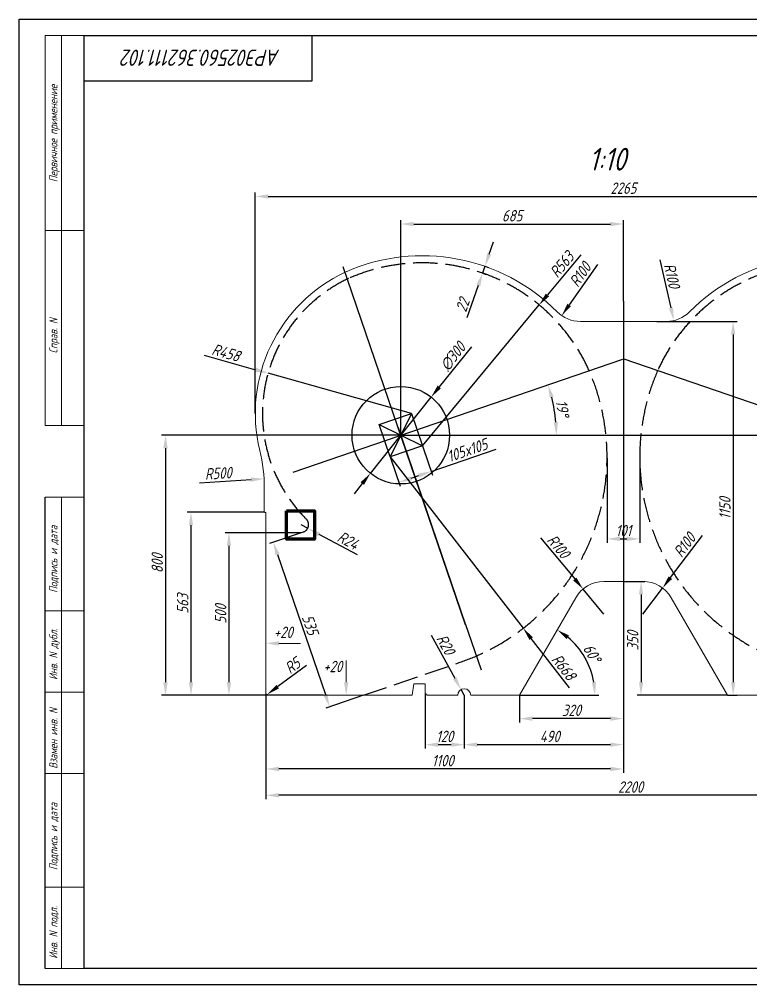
# Model space of a CAD drawing. Header units: millimetres. Extents: x 39382 to 343910, y -39675 to -15315.
# Drawn here: x 56617 to 58867, y -31477 to -28507 of the extents above; entities that cross this region are included whole.
import ezdxf
from ezdxf.enums import TextEntityAlignment as Align

# ---------------------------------------------------------------- set-up
doc = ezdxf.new("R2010")
doc.units = ezdxf.units.MM
doc.header["$PDSIZE"] = -1
for name, pattern in [('Dashed', [10, 7.5, -2.5]), ('K5LT32777', [0]), ('SLD-Сплошная', [0])]:
    doc.linetypes.add(name, pattern=pattern)
for name, color, linetype in [('Frame', 6, 'Continuous'), ('pen_025', 1, 'Continuous'), ('ОСНОВНАЯ_НАДПИСЬ', 7, 'SLD-Сплошная'), ('ЧЕРТЕЖ', 7, 'Continuous')]:
    doc.layers.add(name, color=color, linetype=linetype)
doc.styles.add('SLDTEXTSTYLE0', font='ГОСТ тип А наклонный.ttf')
doc.styles.get("Standard").update_dxf_attribs({"font": 'ГОСТ тип А наклонный.ttf'})
doc.styles.add('ГОСТ', font='ГОСТ тип А.ttf', dxfattribs={"oblique": 15})
doc.dimstyles.new('dim10', dxfattribs={"dimscale": 0.4, "dimtxt": 87.5, "dimasz": 100, "dimexe": 30, "dimexo": 0, "dimgap": 20, "dimtad": 1, "dimdec": 0, "dimdsep": 46, "dimtxsty": 'Standard', "dimcen": 5, "dimadec": 0, "dimazin": 0, "dimtfac": 1, "dimtdec": 0, "dimtmove": 0, "dimatfit": 3, "dimfxl": 1, "dimtolj": 1, "dimtzin": 0, "dimarcsym": 0})

# ---------------------------------------------------------------- blocks, each defined once
blk = doc.blocks.new('*D485')
at = {"color": 0, "lineweight": -2}
for p, q in [((57375.6, -30587), (57375.6, -30906.8)), ((59575.6, -30587), (59575.6, -30906.8)), ((59535.6, -30894.8), (57415.6, -30894.8))]:
    blk.add_line(p, q, dxfattribs=at)
at = {"color": 0, "lineweight": 100}
for points in [[(57415.6, -30888.1), (57415.6, -30901.4), (57375.6, -30894.8)], [(59535.6, -30888.1), (59535.6, -30901.4), (59575.6, -30894.8)]]:
    blk.add_solid(points, dxfattribs=at)
at = {"layer": 'Defpoints', "color": 0, "lineweight": 100}
for p in [(57375.6, -30587), (59575.6, -30587), (57375.6, -30894.8)]:
    blk.add_point(p, dxfattribs=at)
at = {"color": 0, "insert": (58497.6, -30869.3), "char_height": 35, "attachment_point": 5}
blk.add_mtext('\\A1;2200', dxfattribs=at)
blk = doc.blocks.new('*D489')
at = {"color": 0, "lineweight": -2}
for p, q in [((58475.6, -30237), (58541.8, -30237)), ((58529.8, -30277), (58529.8, -30547)), ((58795.6, -30587), (58517.8, -30587))]:
    blk.add_line(p, q, dxfattribs=at)
at = {"color": 0, "lineweight": 100}
for points in [[(58523.2, -30277), (58536.5, -30277), (58529.8, -30237)], [(58523.2, -30547), (58536.5, -30547), (58529.8, -30587)]]:
    blk.add_solid(points, dxfattribs=at)
at = {"layer": 'Defpoints', "color": 0, "lineweight": 100}
for p in [(58475.6, -30237), (58529.8, -30587), (58795.6, -30587)]:
    blk.add_point(p, dxfattribs=at)
at = {"color": 0, "insert": (58504.3, -30419), "char_height": 35, "attachment_point": 5, "rotation": 90}
blk.add_mtext('\\A1;350', dxfattribs=at)
blk = doc.blocks.new('*D490')
at = {"color": 0, "lineweight": -2}
for p, q in [((58578.7, -29437), (58825.3, -29437)), ((58813.3, -29477), (58813.3, -30547)), ((58795.6, -30587), (58825.3, -30587))]:
    blk.add_line(p, q, dxfattribs=at)
at = {"color": 0, "lineweight": 100}
for points in [[(58806.6, -29477), (58820, -29477), (58813.3, -29437)], [(58806.6, -30547), (58820, -30547), (58813.3, -30587)]]:
    blk.add_solid(points, dxfattribs=at)
at = {"layer": 'Defpoints', "color": 0, "lineweight": 100}
for p in [(58578.7, -29437), (58795.6, -30587), (58813.3, -30587)]:
    blk.add_point(p, dxfattribs=at)
at = {"color": 0, "insert": (58787.8, -30012), "char_height": 35, "attachment_point": 5, "rotation": 90}
blk.add_mtext('\\A1;1150', dxfattribs=at)
blk = doc.blocks.new('*D491')
at = {"color": 0, "lineweight": -2}
for p, q in [((58007.7, -29514.7), (57909, -29638.5)), ((57697.1, -29904.3), (57884.1, -29669.7)), ((57672.1, -29935.6), (57647.2, -29966.9))]:
    blk.add_line(p, q, dxfattribs=at)
at = {"color": 0, "lineweight": 100}
for points in [[(57903.8, -29634.3), (57914.2, -29642.6), (57884.1, -29669.7)], [(57666.9, -29931.4), (57677.3, -29939.7), (57697.1, -29904.3)]]:
    blk.add_solid(points, dxfattribs=at)
at = {"layer": 'Defpoints', "color": 0, "lineweight": 100}
for p in [(57884.1, -29669.7), (57697.1, -29904.3)]:
    blk.add_point(p, dxfattribs=at)
at = {"color": 0, "insert": (57950.9, -29545), "char_height": 35, "attachment_point": 5, "rotation": 51.4349}
blk.add_mtext('\\A1;∅300', dxfattribs=at)
blk = doc.blocks.new('*D478')
at = {"color": 0, "lineweight": -2}
for p, q in [((57185.9, -29540.9), (57343.9, -29585.4)), ((57823.3, -29720.4), (57382.4, -29596.2))]:
    blk.add_line(p, q, dxfattribs=at)
at = {"color": 0, "lineweight": 100}
blk.add_solid([(57345.7, -29579), (57342.1, -29591.8), (57382.4, -29596.2)], dxfattribs=at)
at = {"layer": 'Defpoints', "color": 0, "lineweight": 100}
for p in [(57382.4, -29596.2), (57823.3, -29720.4)]:
    blk.add_point(p, dxfattribs=at)
at = {"color": 0, "insert": (57252.5, -29533.1), "char_height": 35, "attachment_point": 5, "rotation": 344.2717}
blk.add_mtext('\\A1;R458', dxfattribs=at)
blk = doc.blocks.new('*D479')
at = {"color": 0, "lineweight": -2}
for p, q in [((57857.2, -29819.7), (57888, -29909.5)), ((57884.1, -29898.1), (58084.5, -29829.6)), ((57757.9, -29853.7), (57788.6, -29943.5)), ((57822.6, -29919.2), (57846.2, -29911.1))]:
    blk.add_line(p, q, dxfattribs=at)
at = {"color": 0, "lineweight": 100}
for points in [[(57844.1, -29904.8), (57848.4, -29917.4), (57884.1, -29898.1)], [(57820.4, -29912.9), (57824.7, -29925.5), (57784.7, -29932.1)]]:
    blk.add_solid(points, dxfattribs=at)
at = {"layer": 'Defpoints', "color": 0, "lineweight": 100}
for p in [(57857.2, -29819.7), (57757.9, -29853.7), (57884.1, -29898.1)]:
    blk.add_point(p, dxfattribs=at)
at = {"color": 0, "insert": (57995, -29833.3), "char_height": 35, "attachment_point": 5, "rotation": 18.8816}
blk.add_mtext('\\A1;105x105', dxfattribs=at)
blk = doc.blocks.new('*D480')
at = {"color": 0, "lineweight": -2}
for p, q in [((57757.9, -29853.7), (58167.3, -30380.9)), ((58309.3, -30563.8), (58191.8, -30412.5))]:
    blk.add_line(p, q, dxfattribs=at)
at = {"color": 0, "lineweight": 100}
blk.add_solid([(58197.1, -30408.4), (58186.5, -30416.6), (58167.3, -30380.9)], dxfattribs=at)
at = {"layer": 'Defpoints', "color": 0, "lineweight": 100}
for p in [(57757.9, -29853.7), (58167.3, -30380.9)]:
    blk.add_point(p, dxfattribs=at)
at = {"color": 0, "insert": (58292.4, -30500.5), "char_height": 35, "attachment_point": 5, "rotation": 307.8294}
blk.add_mtext('\\A1;R668', dxfattribs=at)
blk = doc.blocks.new('*D481')
at = {"color": 0, "lineweight": -2}
for p, q in [((57483, -30062.1), (57504.2, -30073.4)), ((57657.6, -30155.3), (57539.5, -30092.3))]:
    blk.add_line(p, q, dxfattribs=at)
at = {"color": 0, "lineweight": 100}
blk.add_solid([(57542.6, -30086.4), (57536.3, -30098.1), (57504.2, -30073.4)], dxfattribs=at)
at = {"layer": 'Defpoints', "color": 0, "lineweight": 100}
for p in [(57483, -30062.1), (57504.2, -30073.4)]:
    blk.add_point(p, dxfattribs=at)
at = {"color": 0, "insert": (57628.2, -30110.7), "char_height": 35, "attachment_point": 5, "rotation": 331.9038}
blk.add_mtext('\\A1;R24', dxfattribs=at)
blk = doc.blocks.new('*D492')
at = {"color": 0, "lineweight": -2}
blk.add_arc((57790.6, -29787), 478.9, 4.7872, 14.0944, dxfattribs=at)
at = {"color": 0, "lineweight": 100}
for points in [[(58248.7, -29672.3), (58261.4, -29668.5), (58243.7, -29632.1)], [(58274.5, -29746.8), (58261.1, -29747.3), (58269.5, -29787)]]:
    blk.add_solid(points, dxfattribs=at)
at = {"layer": 'Defpoints', "color": 0, "lineweight": 100}
for p in [(58473.6, -29553.4), (58266.6, -29734.5), (57790.6, -29787), (59160.6, -29787), (57459.6, -29900.2)]:
    blk.add_point(p, dxfattribs=at)
at = {"color": 0, "insert": (58288.1, -29704.3), "char_height": 35, "attachment_point": 5, "rotation": 279.4408}
blk.add_mtext('\\A1;19°', dxfattribs=at)
blk = doc.blocks.new('*D493')
at = {"color": 0, "lineweight": -2}
for p, q in [((57790.6, -29787), (57790.6, -29125.2)), ((58475.6, -29374.6), (58475.6, -29125.2)), ((57830.6, -29137.2), (58435.6, -29137.2))]:
    blk.add_line(p, q, dxfattribs=at)
at = {"color": 0, "lineweight": 100}
for points in [[(57830.6, -29130.6), (57830.6, -29143.9), (57790.6, -29137.2)], [(58435.6, -29130.6), (58435.6, -29143.9), (58475.6, -29137.2)]]:
    blk.add_solid(points, dxfattribs=at)
at = {"layer": 'Defpoints', "color": 0, "lineweight": 100}
for p in [(58475.6, -29137.2), (58475.6, -29374.6), (57790.6, -29787)]:
    blk.add_point(p, dxfattribs=at)
at = {"color": 0, "insert": (58133.1, -29111.7), "char_height": 35, "attachment_point": 5}
blk.add_mtext('\\A1;685', dxfattribs=at)
blk = doc.blocks.new('*D482')
at = {"color": 0, "lineweight": -2}
for p, q in [((57790.6, -29787), (57054.5, -29787)), ((57066.5, -29827), (57066.5, -30547)), ((57551.9, -30587), (57054.5, -30587))]:
    blk.add_line(p, q, dxfattribs=at)
at = {"color": 0, "lineweight": 100}
for points in [[(57059.8, -29827), (57073.2, -29827), (57066.5, -29787)], [(57059.8, -30547), (57073.2, -30547), (57066.5, -30587)]]:
    blk.add_solid(points, dxfattribs=at)
at = {"layer": 'Defpoints', "color": 0, "lineweight": 100}
for p in [(57790.6, -29787), (57066.5, -30587), (57551.9, -30587)]:
    blk.add_point(p, dxfattribs=at)
at = {"color": 0, "insert": (57041, -30181.2), "char_height": 35, "attachment_point": 5, "rotation": 90}
blk.add_mtext('\\A1;800', dxfattribs=at)
blk = doc.blocks.new('*D483')
at = {"color": 0, "lineweight": -2}
for p, q in [((57483.5, -30087.1), (57386.9, -30120.1)), ((57411.2, -30154), (57558.4, -30584.9)), ((57675.9, -30587), (57559.9, -30626.6))]:
    blk.add_line(p, q, dxfattribs=at)
at = {"color": 0, "lineweight": 100}
for points in [[(57417.5, -30151.9), (57404.9, -30156.2), (57398.3, -30116.2)], [(57564.7, -30582.7), (57552.1, -30587), (57571.3, -30622.7)]]:
    blk.add_solid(points, dxfattribs=at)
at = {"layer": 'Defpoints', "color": 0, "lineweight": 100}
for p in [(57483.5, -30087.1), (57675.9, -30587), (57571.3, -30622.7)]:
    blk.add_point(p, dxfattribs=at)
at = {"color": 0, "insert": (57511.9, -30370), "char_height": 35, "attachment_point": 5, "rotation": 288.8588}
blk.add_mtext('\\A1;535', dxfattribs=at)
blk = doc.blocks.new('*D494')
at = {"color": 0, "lineweight": -2}
for p, q in [((58344.3, -29231.8), (58241.8, -29355.5)), ((57857.2, -29819.6), (58216.3, -29386.3))]:
    blk.add_line(p, q, dxfattribs=at)
at = {"color": 0, "lineweight": 100}
blk.add_solid([(58236.7, -29351.2), (58247, -29359.7), (58216.3, -29386.3)], dxfattribs=at)
at = {"layer": 'Defpoints', "color": 0, "lineweight": 100}
for p in [(58216.3, -29386.3), (57857.2, -29819.6)]:
    blk.add_point(p, dxfattribs=at)
at = {"color": 0, "insert": (58286.2, -29262), "char_height": 35, "attachment_point": 5, "rotation": 50.3584}
blk.add_mtext('\\A1;R563', dxfattribs=at)
blk = doc.blocks.new('*D495')
at = {"color": 0, "lineweight": -2}
for p, q in [((58062.6, -29229.6), (58075.7, -29191.8)), ((58049.4, -29267.4), (58042.2, -29288.1)), ((58049.4, -29267.4), (58060.8, -29271.3)), ((58042.2, -29288.1), (58053.6, -29292.1)), ((58029.1, -29325.9), (57994.2, -29426.2))]:
    blk.add_line(p, q, dxfattribs=at)
at = {"color": 0, "lineweight": 100}
for points in [[(58056.3, -29227.4), (58068.9, -29231.8), (58049.4, -29267.4)], [(58022.8, -29323.7), (58035.4, -29328.1), (58042.2, -29288.1)]]:
    blk.add_solid(points, dxfattribs=at)
at = {"layer": 'Defpoints', "color": 0, "lineweight": 100}
for p in [(58049.4, -29267.4), (58042.2, -29288.1), (58042.2, -29288.1)]:
    blk.add_point(p, dxfattribs=at)
at = {"color": 0, "insert": (57981, -29386.6), "char_height": 35, "attachment_point": 5, "rotation": 70.812}
blk.add_mtext('\\A1;22', dxfattribs=at)
blk = doc.blocks.new('*D496')
at = {"color": 0, "lineweight": -2}
blk.add_line((58587.2, -29247.4), (58621.8, -29395.5), dxfattribs=at)
at = {"color": 0, "lineweight": 100}
blk.add_solid([(58628.3, -29393.9), (58615.3, -29397), (58630.9, -29434.4)], dxfattribs=at)
at = {"layer": 'Defpoints', "color": 0, "lineweight": 100}
for p in [(58608.2, -29337), (58630.9, -29434.4)]:
    blk.add_point(p, dxfattribs=at)
at = {"color": 0, "insert": (58624.8, -29296.1), "char_height": 35, "attachment_point": 5, "rotation": 283.159}
blk.add_mtext('\\A1;R100', dxfattribs=at)
blk = doc.blocks.new('*D497')
at = {"color": 0, "lineweight": -2}
blk.add_line((58395.6, -29261.5), (58308.7, -29386.3), dxfattribs=at)
at = {"color": 0, "lineweight": 100}
blk.add_solid([(58303.2, -29382.5), (58314.2, -29390.1), (58285.9, -29419.1)], dxfattribs=at)
at = {"layer": 'Defpoints', "color": 0, "lineweight": 100}
for p in [(58343, -29337), (58285.9, -29419.1)]:
    blk.add_point(p, dxfattribs=at)
at = {"color": 0, "insert": (58342.7, -29292.9), "char_height": 35, "attachment_point": 5, "rotation": 55.146}
blk.add_mtext('\\A1;R100', dxfattribs=at)
blk = doc.blocks.new('*D498')
at = {"color": 0, "lineweight": -2}
for p, q in [((58717.8, -30095.5), (58620, -30225.2)), ((58535.8, -30337), (58596, -30257.2))]:
    blk.add_line(p, q, dxfattribs=at)
at = {"color": 0, "lineweight": 100}
blk.add_solid([(58614.7, -30221.2), (58625.4, -30229.2), (58596, -30257.2)], dxfattribs=at)
at = {"layer": 'Defpoints', "color": 0, "lineweight": 100}
for p in [(58596, -30257.2), (58535.8, -30337)]:
    blk.add_point(p, dxfattribs=at)
at = {"color": 0, "insert": (58663.7, -30124.9), "char_height": 35, "attachment_point": 5, "rotation": 52.9983}
blk.add_mtext('\\A1;R100', dxfattribs=at)
blk = doc.blocks.new('*D484')
at = {"color": 0, "lineweight": -2}
for p, q in [((58220.3, -30102.2), (58325.9, -30229.3)), ((58415.4, -30337), (58351.5, -30260.1))]:
    blk.add_line(p, q, dxfattribs=at)
at = {"color": 0, "lineweight": 100}
blk.add_solid([(58331, -30225.1), (58320.8, -30233.6), (58351.5, -30260.1)], dxfattribs=at)
at = {"layer": 'Defpoints', "color": 0, "lineweight": 100}
for p in [(58351.5, -30260.1), (58415.4, -30337)]:
    blk.add_point(p, dxfattribs=at)
at = {"color": 0, "insert": (58275.7, -30129), "char_height": 35, "attachment_point": 5, "rotation": 309.7237}
blk.add_mtext('\\A1;R100', dxfattribs=at)
blk = doc.blocks.new('A$C128E1BCE')
at = {"linetype": 'Continuous', "lineweight": 9}
blk.add_line((40, 0), (106.5, 0), dxfattribs=at)
at = {"linetype": 'Continuous'}
blk.add_solid([(40, 6.7), (40, -6.7), (0, 0)], dxfattribs=at)
blk = doc.blocks.new('*D499')
at = {"color": 0, "lineweight": -2}
for p, q in [((57375.6, -30087.1), (57249.7, -30087.1)), ((57261.7, -30127.1), (57261.7, -30547)), ((57375.6, -30587), (57249.7, -30587))]:
    blk.add_line(p, q, dxfattribs=at)
at = {"color": 0, "lineweight": 100}
for points in [[(57255.1, -30127.1), (57268.4, -30127.1), (57261.7, -30087.1)], [(57255.1, -30547), (57268.4, -30547), (57261.7, -30587)]]:
    blk.add_solid(points, dxfattribs=at)
at = {"layer": 'Defpoints', "color": 0, "lineweight": 100}
for p in [(57375.6, -30087.1), (57261.7, -30587), (57375.6, -30587)]:
    blk.add_point(p, dxfattribs=at)
at = {"color": 0, "insert": (57236.2, -30337), "char_height": 35, "attachment_point": 5, "rotation": 90}
blk.add_mtext('\\A1;500', dxfattribs=at)
blk = doc.blocks.new('A$C15AB5C5C')
at = {"layer": 'pen_025', "color": 5, "linetype": 'Continuous'}
for p, q in [((-66.7, 32.7), (32.7, 66.7)), ((-66.7, 32.7), (32.7, 66.7)), ((-66.7, 32.7), (32.7, 66.7)), ((-66.7, 32.7), (32.7, 66.7)), ((32.7, 66.7), (-32.7, -66.7)), ((32.7, 66.7), (-32.7, -66.7)), ((32.7, 66.7), (66.7, -32.7)), ((-66.7, 32.7), (66.7, -32.7)), ((-66.7, 32.7), (66.7, -32.7)), ((-32.7, -66.7), (-66.7, 32.7)), ((66.7, -32.7), (-32.7, -66.7)), ((66.7, -32.7), (-32.7, -66.7)), ((66.7, -32.7), (-32.7, -66.7)), ((66.7, -32.7), (-32.7, -66.7))]:
    blk.add_line(p, q, dxfattribs=at)
blk = doc.blocks.new('*D501')
at = {"color": 0, "lineweight": -2}
for p, q in [((57375.6, -30700.3), (57375.6, -30825.7)), ((58475.6, -30700.3), (58475.6, -30825.7)), ((58435.6, -30813.7), (57415.6, -30813.7))]:
    blk.add_line(p, q, dxfattribs=at)
at = {"color": 0, "lineweight": 100}
for points in [[(57415.6, -30807), (57415.6, -30820.3), (57375.6, -30813.7)], [(58435.6, -30807), (58435.6, -30820.3), (58475.6, -30813.7)]]:
    blk.add_solid(points, dxfattribs=at)
at = {"layer": 'Defpoints', "color": 0, "lineweight": 100}
for p in [(57375.6, -30700.3), (58475.6, -30700.3), (57375.6, -30813.7)]:
    blk.add_point(p, dxfattribs=at)
at = {"color": 0, "insert": (57919.6, -30788.2), "char_height": 35, "attachment_point": 5}
blk.add_mtext('\\A1;1100', dxfattribs=at)
blk = doc.blocks.new('*D502')
at = {"color": 0, "lineweight": -2}
for p, q in [((58155.6, -30587), (58155.6, -30670.8)), ((58475.6, -30645.6), (58475.6, -30670.8)), ((58435.6, -30658.8), (58195.6, -30658.8))]:
    blk.add_line(p, q, dxfattribs=at)
at = {"color": 0, "lineweight": 100}
for points in [[(58195.6, -30652.1), (58195.6, -30665.5), (58155.6, -30658.8)], [(58435.6, -30652.1), (58435.6, -30665.5), (58475.6, -30658.8)]]:
    blk.add_solid(points, dxfattribs=at)
at = {"layer": 'Defpoints', "color": 0, "lineweight": 100}
for p in [(58155.6, -30587), (58475.6, -30645.6), (58155.6, -30658.8)]:
    blk.add_point(p, dxfattribs=at)
at = {"color": 0, "insert": (58315.6, -30633.3), "char_height": 35, "attachment_point": 5}
blk.add_mtext('\\A1;320', dxfattribs=at)
blk = doc.blocks.new('*D503')
at = {"color": 0, "lineweight": -2}
for p, q in [((57985.6, -30587), (57985.6, -30751)), ((58475.6, -30700.3), (58475.6, -30751)), ((58435.6, -30739), (58025.6, -30739))]:
    blk.add_line(p, q, dxfattribs=at)
at = {"color": 0, "lineweight": 100}
for points in [[(58025.6, -30732.3), (58025.6, -30745.7), (57985.6, -30739)], [(58435.6, -30732.3), (58435.6, -30745.7), (58475.6, -30739)]]:
    blk.add_solid(points, dxfattribs=at)
at = {"layer": 'Defpoints', "color": 0, "lineweight": 100}
for p in [(57985.6, -30587), (58475.6, -30700.3), (57985.6, -30739)]:
    blk.add_point(p, dxfattribs=at)
at = {"color": 0, "insert": (58248.8, -30713.5), "char_height": 35, "attachment_point": 5}
blk.add_mtext('\\A1;490', dxfattribs=at)
blk = doc.blocks.new('*D504')
at = {"color": 0, "lineweight": -2}
for p, q in [((57865.6, -30582), (57865.6, -30751)), ((57985.6, -30587), (57985.6, -30751)), ((57945.6, -30739), (57905.6, -30739))]:
    blk.add_line(p, q, dxfattribs=at)
at = {"color": 0, "lineweight": 100}
for points in [[(57905.6, -30732.3), (57905.6, -30745.7), (57865.6, -30739)], [(57945.6, -30732.3), (57945.6, -30745.7), (57985.6, -30739)]]:
    blk.add_solid(points, dxfattribs=at)
at = {"layer": 'Defpoints', "color": 0, "lineweight": 100}
for p in [(57865.6, -30582), (57985.6, -30587), (57865.6, -30739)]:
    blk.add_point(p, dxfattribs=at)
at = {"color": 0, "insert": (57925.6, -30713.5), "char_height": 35, "attachment_point": 5}
blk.add_mtext('\\A1;120', dxfattribs=at)
blk = doc.blocks.new('*D507')
at = {"color": 0, "lineweight": -2}
for p, q in [((57370.6, -30024), (57132.9, -30024)), ((57144.9, -30064), (57144.9, -30547)), ((57359.8, -30587), (57132.9, -30587))]:
    blk.add_line(p, q, dxfattribs=at)
at = {"color": 0, "lineweight": 100}
for points in [[(57138.2, -30064), (57151.6, -30064), (57144.9, -30024)], [(57138.2, -30547), (57151.6, -30547), (57144.9, -30587)]]:
    blk.add_solid(points, dxfattribs=at)
at = {"layer": 'Defpoints', "color": 0, "lineweight": 100}
for p in [(57370.6, -30024), (57144.9, -30587), (57359.8, -30587)]:
    blk.add_point(p, dxfattribs=at)
at = {"color": 0, "insert": (57119.4, -30305.5), "char_height": 35, "attachment_point": 5, "rotation": 90}
blk.add_mtext('\\A1;563', dxfattribs=at)
blk = doc.blocks.new('*D508')
at = {"color": 0, "lineweight": -2}
blk.add_line((57170.7, -29933.3), (57329.7, -29923.6), dxfattribs=at)
at = {"color": 0, "lineweight": 100}
blk.add_solid([(57329.3, -29916.9), (57330.1, -29930.2), (57369.7, -29921.2)], dxfattribs=at)
at = {"layer": 'Defpoints', "color": 0, "lineweight": 100}
for p in [(57369.7, -29921.2), (56870.7, -29951.6)]:
    blk.add_point(p, dxfattribs=at)
at = {"color": 0, "insert": (57228.7, -29904.2), "char_height": 35, "attachment_point": 5, "rotation": 3.494}
blk.add_mtext('\\A1;R500', dxfattribs=at)
blk = doc.blocks.new('*D510')
at = {"color": 0, "lineweight": -2}
for p, q in [((57500.4, -30495.8), (57411.9, -30560.5)), ((57375.6, -30587), (57379.6, -30584.1))]:
    blk.add_line(p, q, dxfattribs=at)
at = {"color": 0, "lineweight": 100}
blk.add_solid([(57408, -30555.1), (57415.8, -30565.9), (57379.6, -30584.1)], dxfattribs=at)
at = {"layer": 'Defpoints', "color": 0, "lineweight": 100}
for p in [(57375.6, -30587), (57379.6, -30584.1)]:
    blk.add_point(p, dxfattribs=at)
at = {"color": 0, "insert": (57457.3, -30495.8), "char_height": 35, "attachment_point": 5, "rotation": 36.1549}
blk.add_mtext('\\A1;R5', dxfattribs=at)
blk = doc.blocks.new('*D511')
at = {"color": 0, "lineweight": -2}
for p, q in [((57883.6, -30401.9), (57956.6, -30534.5)), ((57985.6, -30587), (57975.9, -30569.5))]:
    blk.add_line(p, q, dxfattribs=at)
at = {"color": 0, "lineweight": 100}
blk.add_solid([(57962.5, -30531.3), (57950.8, -30537.7), (57975.9, -30569.5)], dxfattribs=at)
at = {"layer": 'Defpoints', "color": 0, "lineweight": 100}
for p in [(57975.9, -30569.5), (57985.6, -30587)]:
    blk.add_point(p, dxfattribs=at)
at = {"color": 0, "insert": (57928.6, -30430.8), "char_height": 35, "attachment_point": 5, "rotation": 298.8518}
blk.add_mtext('\\A1;R20', dxfattribs=at)
blk = doc.blocks.new('*D514')
at = {"color": 0, "lineweight": -2}
blk.add_line((58155.6, -30587), (58400.1, -30587), dxfattribs=at)
blk.add_arc((58155.6, -30587), 232.5, 9.8692, 50.1309, dxfattribs=at)
at = {"color": 0, "lineweight": 100}
for points in [[(58300.8, -30414), (58308.4, -30403.1), (58271.8, -30385.7)], [(58391.3, -30546.6), (58378, -30547.8), (58388.1, -30587)]]:
    blk.add_solid(points, dxfattribs=at)
at = {"layer": 'Defpoints', "color": 0, "lineweight": 100}
for p in [(58328.8, -30287), (58374.1, -30507.5), (58115.6, -30587), (58155.6, -30587), (58155.6, -30587)]:
    blk.add_point(p, dxfattribs=at)
at = {"color": 0, "insert": (58379, -30458), "char_height": 35, "attachment_point": 5, "rotation": 300}
blk.add_mtext('\\A1;60°', dxfattribs=at)
blk = doc.blocks.new('*D515')
at = {"color": 0, "lineweight": -2}
for p, q in [((57342.9, -29720), (57342.9, -29040.4)), ((59608.2, -29719), (59608.2, -29040.4)), ((57382.9, -29052.4), (59568.2, -29052.4))]:
    blk.add_line(p, q, dxfattribs=at)
at = {"color": 0, "lineweight": 100}
for points in [[(57382.9, -29045.7), (57382.9, -29059.1), (57342.9, -29052.4)], [(59568.2, -29045.7), (59568.2, -29059.1), (59608.2, -29052.4)]]:
    blk.add_solid(points, dxfattribs=at)
at = {"layer": 'Defpoints', "color": 0, "lineweight": 100}
for p in [(59608.2, -29052.4), (57342.9, -29720), (59608.2, -29719)]:
    blk.add_point(p, dxfattribs=at)
at = {"color": 0, "insert": (58475.6, -29026.9), "char_height": 35, "attachment_point": 5}
blk.add_mtext('\\A1;2265', dxfattribs=at)
blk = doc.blocks.new('*D604')
at = {"color": 0, "lineweight": -2}
for p, q in [((58425.3, -29857.3), (58425.3, -30117.9)), ((58525.8, -29853.7), (58525.8, -30117.9)), ((58465.3, -30105.9), (58485.8, -30105.9))]:
    blk.add_line(p, q, dxfattribs=at)
at = {"color": 0, "lineweight": 100}
for points in [[(58465.3, -30099.2), (58465.3, -30112.5), (58425.3, -30105.9)], [(58485.8, -30099.2), (58485.8, -30112.5), (58525.8, -30105.9)]]:
    blk.add_solid(points, dxfattribs=at)
at = {"layer": 'Defpoints', "color": 0, "lineweight": 100}
for p in [(58425.3, -29857.3), (58525.8, -29853.7), (58525.8, -30105.9)]:
    blk.add_point(p, dxfattribs=at)
at = {"color": 0, "insert": (58475.6, -30080.4), "char_height": 35, "attachment_point": 5}
blk.add_mtext('\\A1;101', dxfattribs=at)
blk = doc.blocks.new('stamp-side-22600')
at = {"layer": 'Frame'}
blk.add_line((-12, 0), (-12, 145), dxfattribs=at)
at = {"layer": 'Frame', "lineweight": 13}
for p, q in [((-12, 145), (0, 145)), ((-12, 110), (0, 110)), ((0, 85), (-12, 85)), ((-12, 60), (0, 60)), ((0, 25), (-12, 25)), ((0, 0), (-12, 0))]:
    blk.add_line(p, q, dxfattribs=at)
at = {"layer": 'Frame', "color": 7, "lineweight": 13}
blk.add_line((-7, 145), (-7, 0), dxfattribs=at)
at = {"color": 7, "lineweight": 13, "style": 'ГОСТ', "oblique": 15}
for s, p in [('Подпись и дата', (-8.25, 115.55)), ('Инв. N дубл.', (-8.25, 88.76)), ('Взамен инв. N', (-8.25, 61.42)), ('Подпись и дата', (-8.25, 30.25)), ('Инв. N подл.', (-8.25, 2.97))]:
    blk.add_text(s, height=2.5, rotation=90, dxfattribs=at).set_placement(p)
blk = doc.blocks.new('stamp-side-w22600')
at = {"layer": 'Frame', "lineweight": 13}
for p, q in [((0, 287), (-12, 287)), ((-12, 167), (-12, 287)), ((0, 227), (-12, 227)), ((0, 167), (-12, 167))]:
    blk.add_line(p, q, dxfattribs=at)
at = {"layer": 'Frame', "color": 7, "lineweight": 13}
blk.add_line((-7, 287), (-7, 167), dxfattribs=at)
blk.add_blockref('stamp-side-22600', (0, 0))
at = {"color": 7, "lineweight": 13, "style": 'ГОСТ', "oblique": 15}
for s, p in [('Первичное применение', (-8.25, 241.89)), ('Справ. N', (-8.25, 189.23))]:
    blk.add_text(s, height=2.5, rotation=90, dxfattribs=at).set_placement(p)
blk = doc.blocks.new('A3-hor-gost-02-Neptun')
at = {"layer": 'Frame', "color": 7}
blk.add_lwpolyline([(0, 0), (0, 297), (420, 297), (420, 0)], close=True, dxfattribs=at)
at = {"layer": 'Frame'}
blk.add_lwpolyline([(20, 5), (20, 292), (415, 292), (415, 5)], close=True, dxfattribs=at)
blk.add_lwpolyline([(90, 292), (90, 278), (20, 278)], dxfattribs=at)
blk.add_blockref('stamp-side-w22600', (20, 5))
at = {"layer": 'ОСНОВНАЯ_НАДПИСЬ', "lineweight": 13, "style": 'SLDTEXTSTYLE0', "oblique": 7.5}
blk.add_attdef('PAGE', (407.55, 7.97), '', height=3.5, dxfattribs=at)
at = {"layer": 'ЧЕРТЕЖ', "style": 'ГОСТ', "oblique": 15}
blk.add_attdef('НОМЕР ЧЕРТЕЖА', text='', height=5, rotation=180, dxfattribs=at).set_placement((58.02, 285.18), align=Align.MIDDLE_CENTER)
blk.add_attdef('Номер чертежа', text='', height=7, dxfattribs=at).set_placement((351.15, 13.28), align=Align.MIDDLE_CENTER)

msp = doc.modelspace()

# ---------------------------------------------------------------- linework, layer by layer
at = {"color": 7, "linetype": 'Continuous'}
for p, q in [((57990, -30370.1), (57613.22, -29268.47)), ((57459.61, -29900.23), (58473.63, -29553.41)), ((57459.61, -29900.23), (58473.63, -29553.41)), ((59491.55, -29900.23), (58477.53, -29553.41)), ((57782.49, -29763.37), (57990, -30370.1)), ((57859.27, -29825.63), (57888.11, -29909.97)), ((57859.27, -29825.63), (57888.11, -29909.97)), ((57759.92, -29859.61), (57788.76, -29943.95)), ((57759.92, -29859.61), (57788.76, -29943.95)), ((57988.81, -30366.61), (58037.57, -30509.2))]:
    msp.add_line(p, q, dxfattribs=at)
at = {"color": 1}
msp.add_line((58475.58, -29374.62), (58475.58, -30700.28), dxfattribs=at)
for p, q in [((57790.58, -29787.03), (59160.58, -29787.03)), ((57483.51, -30087.06), (57375.58, -30087.06))]:
    msp.add_line(p, q)
at = {"color": 3, "linetype": 'K5LT32777', "lineweight": 18, "true_color": 0x00ff00}
msp.add_lwpolyline([(59330.89, -29285.01, 0.3108976), (58679.03, -29407.5, -0.1997833), (58608.08, -29437.03), (58343.08, -29437.03, -0.1997884), (58272.13, -29407.5, 0.3109646), (57620.26, -29285.02, 0.0050171), (57619.86, -29285.2, 0.3570091), (57356.47, -29833.71, -0.0596033), (57370.58, -29951.66), (57370.58, -30024.03), (57372.08, -30024.03, -0.4142379), (57375.58, -30027.53), (57375.58, -30587.03), (57825.58, -30587.03), (57830.58, -30552.03), (57865.58, -30552.03), (57865.58, -30582.03, -0.4142199), (57870.58, -30587.03), (57965.58, -30587.03, -1), (58005.58, -30587.03), (58155.58, -30587.03), (58328.79, -30287.03, -0.2679495), (58415.39, -30237.03), (58535.77, -30237.03, -0.2679495), (58622.37, -30287.03), (58795.58, -30587.03), (58945.58, -30587.03, -1)], format="xyb", dxfattribs=at)
at = {"color": 4, "linetype": 'Dashed', "ltscale": 10}
for points in [[(57675.88, -30587.02), (57973.58, -30485.33, 0.4374468), (58370.58, -29588.93, 0.4127019), (57629.18, -29305.13, 0.5190835), (57497.98, -30043.33, -0.5951511), (57490.38, -30084.83), (57483.51, -30087.06)], [(59467.65, -30087.06), (59460.78, -30084.83, -0.5951511), (59453.18, -30043.33, 0.5190835), (59321.98, -29305.13, 0.4125985), (58580.58, -29588.93, 0.4374468), (58977.58, -30485.33), (59275.28, -30587.02)]]:
    msp.add_lwpolyline(points, format="xyb", dxfattribs=at)
at = {"color": 2, "lineweight": 100, "ltscale": 0.4}
msp.add_lwpolyline([(57439.15, -30019.98), (57525.1, -30019.98), (57525.1, -30106.63), (57439.15, -30106.63)], close=True, dxfattribs=at)
at = {"color": 3, "ltscale": 25}
msp.add_circle((57790.58, -29787.03), 150, dxfattribs=at)

# ---------------------------------------------------------------- block references
at = {"color": 2, "lineweight": 100, "ltscale": 0.4}
ref = msp.add_blockref('A3-hor-gost-02-Neptun', (56616.6, -31477.43), dxfattribs=dict(at, xscale=10, yscale=10, zscale=10))
ref.add_attrib('НОМЕР ЧЕРТЕЖА', 'АРЭ02560.362111.102', dxfattribs={"layer": 'ЧЕРТЕЖ', "height": 50, "rotation": 180, "style": 'ГОСТ', "oblique": 15}).set_placement((57176.82, -28625.64), align=Align.MIDDLE_CENTER)
for name, p in [('A$C15AB5C5C', (57790.58, -29787.03)), ('A$C128E1BCE', (57375.58, -30427.28))]:
    msp.add_blockref(name, p)
at = {"xscale": -1, "rotation": 270}
msp.add_blockref('A$C128E1BCE', (57622.47, -30587.03), dxfattribs=at)

# ---------------------------------------------------------------- texts
at = {"color": 7, "insert": (58426.1, -28937.76), "char_height": 70, "attachment_point": 5, "style": 'ГОСТ'}
msp.add_mtext('\\A1;1:10', dxfattribs=at)
at = {"linetype": 'Continuous', "char_height": 35, "attachment_point": 5}
for insert in [(57429.01, -30393.34), (57581.13, -30498.46)]:
    msp.add_mtext('\\A1;+20', dxfattribs=dict(at, insert=insert))

# ---------------------------------------------------------------- dimensions: what is measured, and where the dimension line sits
for base, p1, p2, picture, middle in [((59608.23, -29052.39), (57342.93, -29719.95), (59608.23, -29719.03), '*D515', (58475.58, -29026.89)), ((58475.58, -29137.23), (57790.58, -29787.03), (58475.58, -29374.62), '*D493', (58133.08, -29111.73))]:
    dim = msp.add_linear_dim(base=base, p1=p1, p2=p2, dimstyle='dim10', override={"dimfxl": 1.25})
    dim.commit()
    dim.dimension.update_dxf_attribs({"geometry": picture, "text_midpoint": middle})
dim = msp.add_aligned_dim(p1=(58049.43, -29267.38), p2=(58042.22, -29288.11), distance=0, dimstyle='dim10', override={"dimfxl": 1.25})
dim.commit()
dim.dimension.update_dxf_attribs({"geometry": '*D495', "text_midpoint": (57980.96, -29386.56)})
for center, mpoint, picture, middle in [((57857.25, -29819.65), (58216.3, -29386.26), '*D494', (58286.17, -29261.97)), ((57823.26, -29720.36), (57382.41, -29596.21), '*D478', (57252.54, -29533.15)), ((57483.02, -30062.12), (57504.19, -30073.42), '*D481', (57628.18, -30110.71))]:
    dim = msp.add_radius_dim(center=center, mpoint=mpoint, dimstyle='dim10', override={"dimfxl": 1.25})
    dim.commit()
    dim.dimension.update_dxf_attribs({"geometry": picture, "text_midpoint": middle})
for center, mpoint, picture, middle in [((58343, -29337.03), (58285.85, -29419.09), '*D497', (58363.6, -29307.45)), ((58608.16, -29337.03), (58630.92, -29434.4), '*D496', (58599.95, -29301.93)), ((58415.39, -30337.03), (58351.48, -30260.12), '*D484', (58256.08, -30145.3)), ((58535.77, -30337.03), (58595.96, -30257.17), '*D498', (58684.08, -30140.23))]:
    dim = msp.add_radius_dim(center=center, mpoint=mpoint, dimstyle='dim10', override={"dimfxl": 1.25})
    dim.commit()
    dim.dimension.update_dxf_attribs({"geometry": picture, "text_midpoint": middle, "dimtype": 164})
for base, p1, p2, angle, picture, middle in [((58813.31, -30587.03), (58578.68, -29437.03), (58795.58, -30587.03), 270, '*D490', (58787.81, -30012.03)), ((58155.58, -30658.79), (58475.58, -30645.62), (58155.58, -30587.03), 180, '*D502', (58315.58, -30633.29))]:
    dim = msp.add_linear_dim(base=base, p1=p1, p2=p2, angle=angle, dimstyle='dim10', override={"dimfxl": 1.25})
    dim.commit()
    dim.dimension.update_dxf_attribs({"geometry": picture, "text_midpoint": middle})
dim = msp.add_diameter_dim_2p(p1=(57697.07, -29904.31), p2=(57884.09, -29669.74), dimstyle='dim10', override={"dimfxl": 1.25})
dim.commit()
dim.dimension.update_dxf_attribs({"geometry": '*D491', "text_midpoint": (57950.91, -29545.03)})
dim = msp.add_angular_dim_2l(base=(58266.58, -29734.53), line1=((57790.58, -29787.03), (59160.58, -29787.03)), line2=((57459.61, -29900.23), (58473.63, -29553.41)), dimstyle='dim10', override={"dimfxl": 1.25})
dim.commit()
dim.dimension.update_dxf_attribs({"geometry": '*D492', "text_midpoint": (58288.13, -29704.3)})
for base, p1, p2, angle, picture, middle in [((57066.5, -30587.03), (57790.58, -29787.03), (57551.9, -30587.03), 270, '*D482', (57066.5, -30181.15)), ((57144.91, -30587.03), (57370.58, -30024.03), (57359.84, -30587.03), 90, '*D507', (57144.91, -30305.53)), ((57261.73, -30587.03), (57375.58, -30087.06), (57375.58, -30587.03), 90, '*D499', (57261.73, -30337.05)), ((57571.29, -30622.74), (57483.51, -30087.06), (57675.88, -30587.02), 288.85881, '*D483', (57487.79, -30378.29)), ((58529.85, -30587.03), (58475.58, -30237.03), (58795.58, -30587.03), 270, '*D489', (58529.85, -30418.98)), ((57865.58, -30738.99), (57985.58, -30587.03), (57865.58, -30582.03), 180, '*D504', (57925.58, -30738.99)), ((57985.58, -30738.99), (58475.58, -30700.28), (57985.58, -30587.03), 180, '*D503', (58248.81, -30738.99)), ((57375.58, -30813.67), (58475.58, -30700.28), (57375.58, -30700.28), 180, '*D501', (57919.58, -30813.67))]:
    dim = msp.add_linear_dim(base=base, p1=p1, p2=p2, angle=angle, dimstyle='dim10', override={"dimfxl": 1.25})
    dim.commit()
    dim.dimension.update_dxf_attribs({"geometry": picture, "text_midpoint": middle, "dimtype": 160})
dim = msp.add_linear_dim(base=(57884.07, -29898.14), p1=(57757.89, -29853.69), p2=(57857.24, -29819.71), angle=18.88156, text='<>x105', dimstyle='dim10', override={"dimexe": 30, "dimfxl": 1.25})
dim.commit()
dim.dimension.update_dxf_attribs({"geometry": '*D479', "text_midpoint": (58003.22, -29857.39), "dimtype": 161})
for center, mpoint, picture, middle in [((56870.69, -29951.62), (57369.65, -29921.15), '*D508', (57230.23, -29929.66)), ((57985.58, -30587.03), (57975.93, -30569.51), '*D511', (57906.27, -30443.08))]:
    dim = msp.add_radius_dim(center=center, mpoint=mpoint, dimstyle='dim10')
    dim.commit()
    dim.dimension.update_dxf_attribs({"geometry": picture, "text_midpoint": middle, "dimtype": 164})
dim = msp.add_radius_dim(center=(57757.89, -29853.69), mpoint=(58167.28, -30380.91), text='R668', dimstyle='dim10', override={"dimfxl": 1.25})
dim.commit()
dim.dimension.update_dxf_attribs({"geometry": '*D480', "text_midpoint": (58272.3, -30516.15), "dimtype": 164})
dim = msp.add_linear_dim(base=(58525.84, -30105.86), p1=(58425.31, -29857.31), p2=(58525.84, -29853.74), dimstyle='dim10')
dim.commit()
dim.dimension.update_dxf_attribs({"geometry": '*D604', "text_midpoint": (58475.57, -30080.36)})
dim = msp.add_angular_dim_2l(base=(58374.07, -30507.51), line1=((58155.58, -30587.03), (58115.58, -30587.03)), line2=((58328.78, -30287.03), (58155.58, -30587.03)), dimstyle='dim10')
dim.commit()
dim.dimension.update_dxf_attribs({"geometry": '*D514', "text_midpoint": (58379.02, -30458.02)})
dim = msp.add_radius_dim(center=(57375.58, -30587.03), mpoint=(57379.62, -30584.08), dimstyle='dim10')
dim.commit()
dim.dimension.update_dxf_attribs({"geometry": '*D510', "text_midpoint": (57457.27, -30495.76)})
dim = msp.add_linear_dim(base=(57375.58, -30894.78), p1=(59575.58, -30587.03), p2=(57375.58, -30587.03), dimstyle='dim10')
dim.commit()
dim.dimension.update_dxf_attribs({"geometry": '*D485', "text_midpoint": (58497.57, -30894.78), "dimtype": 160})

doc.saveas('drawing.dxf')
